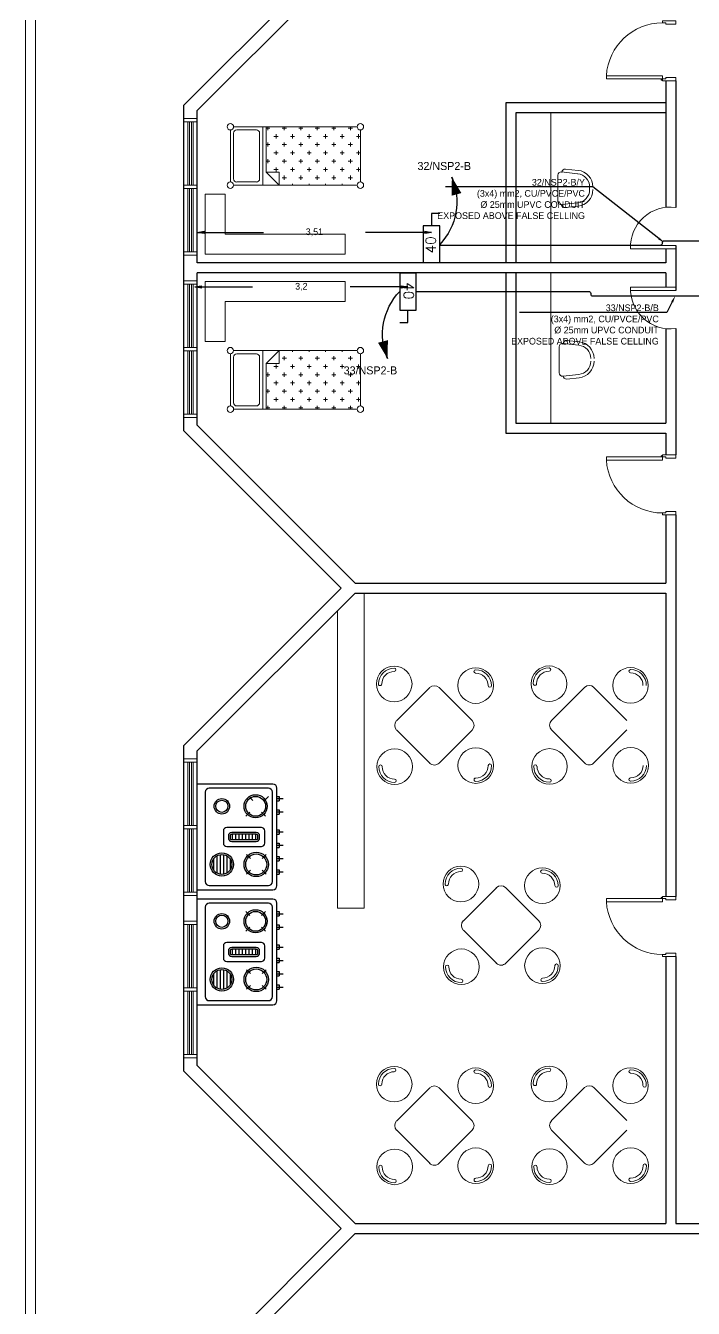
# Model space of a CAD drawing. Extents: x -15 to 163, y 313 to 399.
# Drawn here: x 5.32 to 15.34, y 337.8 to 357.03 of the extents above; entities that cross this region are included whole.
import ezdxf
from ezdxf import colors
from ezdxf.entities.mleader import LeaderData, LeaderLine
from ezdxf.enums import TextEntityAlignment as Align
from ezdxf.math import Vec2, Vec3

# ---------------------------------------------------------------- set-up
doc = ezdxf.new("R2010")
doc.units = 0
doc.header["$LTSCALE"] = 0.15
doc.layers.get('0').update_dxf_attribs({"color": 252})
doc.layers.get('Defpoints').update_dxf_attribs({"color": 252})
for name, color, linetype in [('0 BDH', 252, 'Continuous'), ('0 CABLE TRAY', 252, 'Continuous'), ('0 DISCON', 252, 'Continuous'), ('0 sockets', 252, 'Continuous'), ('AUTOINCR', 7, 'Continuous'), ('E-SWIT-AIR', 6, 'Continuous'), ('FIX', 252, 'Continuous'), ('TEXT', 3, 'Continuous')]:
    doc.layers.add(name, color=color, linetype=linetype)
for name, color, linetype, lineweight in [('anal', 252, 'Continuous', 20), ('DOOR', 252, 'Continuous', 20), ('FUR', 252, 'Continuous', 9), ('sofa', 252, 'Continuous', 9), ('wall', 252, 'Continuous', 30)]:
    doc.layers.add(name, color=color, linetype=linetype, lineweight=lineweight)
doc.styles.add('ROMAND', font='ROMAND.SHX')
doc.dimstyles.new('ISO-25', dxfattribs={"dimtxt": 0.1, "dimasz": 0.1, "dimexe": 0, "dimexo": 0, "dimtad": 0, "dimtxsty": 'Standard', "dimblk": 'CLOSED', "dimcen": 2.5, "dimse1": 1, "dimse2": 1, "dimclrd": 1, "dimadec": 0, "dimazin": 0, "dimtfac": 1, "dimtix": 1, "dimtofl": 0, "dimtmove": 1, "dimatfit": 0, "dimfxl": 1, "dimarcsym": 0})

# ---------------------------------------------------------------- blocks, each defined once
blk = doc.blocks.new('D90')
at = {"layer": 'DOOR'}
for points in [[(0.03, 0.2), (0.03, 1.04), (0.078, 1.04), (0.078, 0.2)], [(0.03, 0.2), (0, 0.2), (0, 0), (0.05, 0), (0.05, 0.15), (0.03, 0.15)], [(0.87, 0.2), (0.9, 0.2), (0.9, 0), (0.85, 0), (0.85, 0.15), (0.87, 0.15)]]:
    blk.add_lwpolyline(points, close=True, dxfattribs=at)
blk.add_circle((0.02, 0.21), 0.01, dxfattribs=at)
blk.add_arc((0.025, 0.197), 0.845, 0.2218, 86.3889, dxfattribs=at)
blk = doc.blocks.new('*X20')
at = {"color": 0}
for p, q in [((0.175, 0.5287), (0.175, 0.6762)), ((0.2, 0.5288), (0.2, 0.6761)), ((0.125, 0.5611), (0.125, 0.6438)), ((0.15, 0.5376), (0.15, 0.6673)), ((0.225, 0.5379), (0.225, 0.667)), ((0.25, 0.5618), (0.25, 0.6431))]:
    blk.add_line(p, q, dxfattribs=at)
blk = doc.blocks.new('ARCH')
at = {"layer": 'anal'}
for p, q in [((5.325, 326.925), (5.325, 377.4)), ((5.475, 327.075), (5.475, 368.325)), ((7.8, 355.642), (7.7, 355.642)), ((7.7, 355.592), (7.9, 355.592)), ((7.76, 354.642), (7.76, 355.592)), ((7.785, 354.642), (7.785, 355.592)), ((7.8, 355.642), (7.9, 355.642)), ((7.8, 355.592), (7.9, 355.592)), ((7.815, 354.642), (7.815, 355.592)), ((7.84, 354.642), (7.84, 355.592)), ((7.7, 354.642), (7.9, 354.642)), ((7.9, 354.642), (7.9, 354.592)), ((7.7, 354.592), (7.9, 354.592)), ((7.76, 353.642), (7.76, 354.592)), ((7.785, 353.642), (7.785, 354.592)), ((7.815, 353.642), (7.815, 354.592)), ((7.84, 353.642), (7.84, 354.592)), ((7.7, 353.642), (7.9, 353.642)), ((7.8, 353.642), (7.9, 353.642)), ((7.8, 353.592), (7.7, 353.592)), ((7.8, 353.592), (7.9, 353.592)), ((7.8, 353.208), (7.7, 353.208)), ((7.7, 353.158), (7.9, 353.158)), ((7.76, 352.208), (7.76, 353.158)), ((7.785, 352.208), (7.785, 353.158)), ((7.8, 353.208), (7.9, 353.208)), ((7.8, 353.158), (7.9, 353.158)), ((7.815, 352.208), (7.815, 353.158)), ((7.84, 352.208), (7.84, 353.158)), ((7.7, 352.208), (7.9, 352.208)), ((7.7, 352.158), (7.9, 352.158)), ((7.76, 351.208), (7.76, 352.158)), ((7.785, 351.208), (7.785, 352.158)), ((7.815, 351.208), (7.815, 352.158)), ((7.84, 351.208), (7.84, 352.158)), ((7.9, 352.208), (7.9, 352.158)), ((7.7, 351.208), (7.9, 351.208)), ((7.8, 351.158), (7.7, 351.158)), ((7.8, 351.208), (7.9, 351.208)), ((7.8, 351.158), (7.9, 351.158)), ((7.8, 346.042), (7.7, 346.042)), ((7.7, 345.992), (7.9, 345.992)), ((7.76, 345.042), (7.76, 345.992)), ((7.785, 345.042), (7.785, 345.992)), ((7.8, 346.042), (7.9, 346.042)), ((7.8, 345.992), (7.9, 345.992)), ((7.815, 345.042), (7.815, 345.992)), ((7.84, 345.042), (7.84, 345.992)), ((7.7, 345.042), (7.9, 345.042)), ((7.7, 344.992), (7.9, 344.992)), ((7.76, 344.042), (7.76, 344.992)), ((7.785, 344.042), (7.785, 344.992)), ((7.815, 344.042), (7.815, 344.992)), ((7.84, 344.042), (7.84, 344.992)), ((7.9, 345.042), (7.9, 344.992)), ((7.7, 344.042), (7.9, 344.042)), ((7.8, 344.042), (7.9, 344.042)), ((7.8, 343.992), (7.7, 343.992)), ((7.8, 343.992), (7.9, 343.992)), ((7.8, 343.608), (7.7, 343.608)), ((7.7, 343.558), (7.9, 343.558)), ((7.76, 342.608), (7.76, 343.558)), ((7.785, 342.608), (7.785, 343.558)), ((7.8, 343.608), (7.9, 343.608)), ((7.8, 343.558), (7.9, 343.558)), ((7.815, 342.608), (7.815, 343.558)), ((7.84, 342.608), (7.84, 343.558)), ((7.7, 342.608), (7.9, 342.608)), ((7.7, 342.558), (7.9, 342.558)), ((7.76, 341.608), (7.76, 342.558)), ((7.785, 341.608), (7.785, 342.558)), ((7.815, 341.608), (7.815, 342.558)), ((7.84, 341.608), (7.84, 342.558)), ((7.9, 342.608), (7.9, 342.558)), ((7.7, 341.608), (7.9, 341.608)), ((7.8, 341.558), (7.7, 341.558)), ((7.8, 341.608), (7.9, 341.608)), ((7.8, 341.558), (7.9, 341.558))]:
    blk.add_line(p, q, dxfattribs=at)
at = {"layer": 'FIX', "ltscale": 1000}
for p, q in [((9.033, 345.662), (7.9, 345.662)), ((8.965, 345.6), (8.079, 345.6)), ((9.093, 344.138), (9.093, 345.602)), ((8.019, 345.54), (8.019, 344.2)), ((8.733, 345.417), (8.675, 345.476)), ((8.909, 345.417), (8.968, 345.476)), ((9.025, 344.2), (9.025, 345.54)), ((9.128, 345.476), (9.128, 345.411)), ((8.686, 345.241), (8.628, 345.182)), ((8.863, 345.241), (8.921, 345.182)), ((9.128, 345.276), (9.128, 345.211)), ((8.421, 344.91), (8.421, 344.83)), ((8.471, 344.91), (8.471, 344.83)), ((8.521, 344.91), (8.521, 344.83)), ((8.571, 344.91), (8.571, 344.83)), ((8.621, 344.91), (8.621, 344.83)), ((8.671, 344.91), (8.671, 344.83)), ((8.721, 344.91), (8.721, 344.83)), ((8.771, 344.91), (8.771, 344.83)), ((9.128, 344.976), (9.128, 344.911)), ((8.695, 344.545), (8.636, 344.604)), ((8.871, 344.545), (8.93, 344.604)), ((9.128, 344.776), (9.128, 344.711)), ((9.128, 344.576), (9.128, 344.511)), ((8.695, 344.369), (8.636, 344.31)), ((8.871, 344.369), (8.93, 344.31)), ((9.128, 344.376), (9.128, 344.311)), ((7.9, 344.078), (9.033, 344.078)), ((8.079, 344.14), (8.965, 344.14)), ((9.033, 343.937), (7.9, 343.937)), ((8.965, 343.876), (8.079, 343.876)), ((9.093, 342.414), (9.093, 343.877)), ((8.019, 343.816), (8.019, 342.475)), ((8.686, 343.693), (8.628, 343.751)), ((8.863, 343.693), (8.921, 343.751)), ((9.025, 342.475), (9.025, 343.816)), ((9.128, 343.752), (9.128, 343.687)), ((8.686, 343.516), (8.628, 343.458)), ((8.863, 343.516), (8.921, 343.458)), ((9.128, 343.552), (9.128, 343.487)), ((8.421, 343.186), (8.421, 343.106)), ((8.471, 343.186), (8.471, 343.106)), ((8.521, 343.186), (8.521, 343.106)), ((8.571, 343.186), (8.571, 343.106)), ((8.621, 343.186), (8.621, 343.106)), ((8.671, 343.186), (8.671, 343.106)), ((8.721, 343.186), (8.721, 343.106)), ((8.771, 343.186), (8.771, 343.106)), ((9.128, 343.252), (9.128, 343.187)), ((8.695, 342.821), (8.636, 342.879)), ((8.871, 342.821), (8.93, 342.879)), ((9.128, 343.052), (9.128, 342.987)), ((9.128, 342.852), (9.128, 342.787)), ((8.695, 342.644), (8.636, 342.586)), ((8.871, 342.644), (8.93, 342.586)), ((9.128, 342.652), (9.128, 342.587)), ((7.9, 342.354), (9.033, 342.354)), ((8.079, 342.415), (8.965, 342.415))]:
    blk.add_line(p, q, dxfattribs=at)
for points in [[(9.093, 345.476), (9.128, 345.476)], [(9.093, 345.444), (9.187, 345.444)], [(9.093, 345.411), (9.128, 345.411)], [(9.093, 345.276), (9.128, 345.276)], [(9.093, 345.244), (9.187, 345.244)], [(9.093, 345.211), (9.128, 345.211)], [(9.093, 344.976), (9.128, 344.976)], [(9.093, 344.944), (9.187, 344.944)], [(9.093, 344.911), (9.128, 344.911)], [(9.093, 344.776), (9.128, 344.776)], [(9.093, 344.744), (9.187, 344.744)], [(9.093, 344.711), (9.128, 344.711)], [(9.093, 344.576), (9.128, 344.576)], [(9.093, 344.544), (9.187, 344.544)], [(9.093, 344.511), (9.128, 344.511)], [(9.093, 344.376), (9.128, 344.376)], [(9.093, 344.344), (9.187, 344.344)], [(9.093, 344.311), (9.128, 344.311)], [(9.093, 343.752), (9.128, 343.752)], [(9.093, 343.719), (9.187, 343.719)], [(9.093, 343.687), (9.128, 343.687)], [(9.093, 343.552), (9.128, 343.552)], [(9.093, 343.519), (9.187, 343.519)], [(9.093, 343.487), (9.128, 343.487)], [(9.093, 343.252), (9.128, 343.252)], [(9.093, 343.219), (9.187, 343.219)], [(9.093, 343.187), (9.128, 343.187)], [(9.093, 343.052), (9.128, 343.052)], [(9.093, 343.019), (9.187, 343.019)], [(9.093, 342.987), (9.128, 342.987)], [(9.093, 342.852), (9.128, 342.852)], [(9.093, 342.819), (9.187, 342.819)], [(9.093, 342.787), (9.128, 342.787)], [(9.093, 342.652), (9.128, 342.652)], [(9.093, 342.619), (9.187, 342.619)], [(9.093, 342.587), (9.128, 342.587)]]:
    blk.add_lwpolyline(points, dxfattribs=at)
for points in [[(8.291, 344.962), (8.291, 344.777, 0.414214), (8.341, 344.727), (8.86, 344.727, 0.414214), (8.91, 344.777), (8.91, 344.962, 0.414214), (8.86, 345.012), (8.341, 345.012, 0.414214)], [(8.366, 344.887), (8.366, 344.853, 0.414214), (8.416, 344.803), (8.784, 344.803, 0.414214), (8.834, 344.853), (8.834, 344.887, 0.414214), (8.784, 344.937), (8.416, 344.937, 0.414214)], [(8.393, 344.887), (8.393, 344.853, 0.414214), (8.416, 344.83), (8.784, 344.83, 0.414214), (8.807, 344.853), (8.807, 344.887, 0.414214), (8.784, 344.91), (8.416, 344.91, 0.414214)], [(8.291, 343.238), (8.291, 343.053, 0.414214), (8.341, 343.003), (8.86, 343.003, 0.414214), (8.91, 343.053), (8.91, 343.238, 0.414214), (8.86, 343.288), (8.341, 343.288, 0.414214)], [(8.366, 343.163), (8.366, 343.129, 0.414214), (8.416, 343.079), (8.784, 343.079, 0.414214), (8.834, 343.129), (8.834, 343.163, 0.414214), (8.784, 343.213), (8.416, 343.213, 0.414214)], [(8.393, 343.163), (8.393, 343.129, 0.414214), (8.416, 343.106), (8.784, 343.106, 0.414214), (8.807, 343.129), (8.807, 343.163, 0.414214), (8.784, 343.186), (8.416, 343.186, 0.414214)]]:
    blk.add_lwpolyline(points, format="xyb", close=True, dxfattribs=at)
for centre, radius in [((8.268, 345.329), 0.116), ((8.268, 345.329), 0.0914), ((8.774, 345.329), 0.174), ((8.774, 345.329), 0.149), ((8.268, 344.457), 0.174), ((8.268, 344.457), 0.149), ((8.783, 344.457), 0.183), ((8.783, 344.457), 0.158), ((8.268, 343.605), 0.116), ((8.268, 343.605), 0.0914), ((8.774, 343.605), 0.174), ((8.774, 343.605), 0.149), ((8.268, 342.733), 0.174), ((8.268, 342.733), 0.149), ((8.783, 342.733), 0.183), ((8.783, 342.733), 0.158)]:
    blk.add_circle(centre, radius, dxfattribs=at)
for centre, start, end in [((8.079, 345.54), 90, 180), ((8.965, 345.54), 0, 90), ((9.033, 345.602), 0, 90), ((8.079, 344.2), 180, 270), ((8.965, 344.2), 270, 0), ((9.033, 344.138), 270, 0), ((8.079, 343.816), 90, 180), ((8.965, 343.816), 0, 90), ((9.033, 343.877), 0, 90), ((8.079, 342.475), 180, 270), ((8.965, 342.475), 270, 0), ((9.033, 342.414), 270, 0)]:
    blk.add_arc(centre, 0.06, start, end, dxfattribs=at)
at = {"layer": 'FUR'}
for p, q in [((13.2, 355.725), (13.2, 353.475)), ((13.362, 354.839), (13.604, 354.813)), ((13.423, 354.883), (13.61, 354.863)), ((13.308, 354.789), (13.308, 354.398)), ((13.783, 354.574), (13.783, 354.614)), ((8.016, 354.504), (8.316, 354.504)), ((8.016, 353.604), (8.016, 354.504)), ((8.316, 354.504), (8.316, 353.904)), ((13.362, 354.349), (13.604, 354.375)), ((13.423, 354.305), (13.61, 354.325)), ((8.316, 353.904), (10.116, 353.904)), ((10.116, 353.904), (10.116, 353.604)), ((10.116, 353.604), (8.016, 353.604)), ((13.2, 353.325), (13.2, 351.075)), ((8.016, 353.196), (8.016, 352.296)), ((10.116, 353.196), (8.016, 353.196)), ((10.116, 352.896), (10.116, 353.196)), ((8.316, 352.296), (8.316, 352.896)), ((8.316, 352.896), (10.116, 352.896)), ((8.016, 352.296), (8.316, 352.296)), ((13.441, 352.312), (13.628, 352.292)), ((13.326, 352.218), (13.326, 351.827)), ((13.38, 352.268), (13.622, 352.242)), ((13.38, 351.778), (13.622, 351.804)), ((13.441, 351.734), (13.628, 351.754)), ((10.4, 348.525), (10.4, 343.8)), ((10, 343.8), (10, 348.259)), ((10.89, 346.613), (11.385, 347.108)), ((11.526, 347.108), (12.021, 346.613)), ((13.212, 346.616), (13.707, 347.111)), ((13.849, 347.111), (14.344, 346.616)), ((11.385, 345.977), (10.89, 346.472)), ((12.021, 346.472), (11.526, 345.977)), ((13.707, 345.979), (13.212, 346.474)), ((14.344, 346.474), (13.849, 345.979)), ((11.89, 343.613), (12.385, 344.108)), ((12.526, 344.108), (13.021, 343.613)), ((10.4, 343.8), (10, 343.8)), ((12.385, 342.977), (11.89, 343.472)), ((13.021, 343.472), (12.526, 342.977)), ((10.89, 340.613), (11.385, 341.108)), ((11.526, 341.108), (12.021, 340.613)), ((13.212, 340.616), (13.707, 341.111)), ((13.849, 341.111), (14.344, 340.616)), ((11.385, 339.977), (10.89, 340.472)), ((12.021, 340.472), (11.526, 339.977)), ((13.707, 339.979), (13.212, 340.474)), ((14.344, 340.474), (13.849, 339.979))]:
    blk.add_line(p, q, dxfattribs=at)
for centre in [(10.853, 347.163), (12.074, 347.139), (13.175, 347.166), (14.397, 347.141), (10.859, 345.923), (12.076, 345.94), (13.182, 345.926), (14.399, 345.942), (11.853, 344.163), (13.074, 344.139), (11.859, 342.923), (13.076, 342.94), (10.853, 341.163), (12.074, 341.139), (13.175, 341.166), (14.397, 341.141), (10.859, 339.923), (12.076, 339.94), (13.182, 339.926), (14.399, 339.942)]:
    blk.add_circle(centre, 0.267, dxfattribs=at)
for centre, radius, start, end in [((13.358, 354.789), 0.05, 85.0303, 180), ((13.418, 354.833), 0.05, 83.857, 180), ((13.583, 354.614), 0.2, 0, 83.857), ((13.583, 354.614), 0.25, 0, 83.857), ((13.583, 354.574), 0.2, 276.143, 0), ((13.583, 354.574), 0.25, 276.143, 0), ((13.358, 354.398), 0.05, 180, 274.9697), ((13.418, 354.355), 0.05, 180, 276.143), ((13.435, 352.262), 0.05, 83.857, 180), ((13.376, 352.218), 0.05, 85.0303, 180), ((13.601, 352.043), 0.2, 0, 83.857), ((13.601, 352.043), 0.25, 0, 83.857), ((13.601, 352.002), 0.2, 276.143, 0), ((13.601, 352.002), 0.25, 276.143, 0), ((13.376, 351.827), 0.05, 180, 274.9697), ((13.435, 351.784), 0.05, 180, 276.143), ((10.853, 347.163), 0.237, 89.9577, 179.9577), ((10.853, 347.163), 0.187, 89.9577, 179.9577), ((10.853, 347.375), 0.025, 269.9577, 89.9577), ((12.074, 347.351), 0.025, 90, 270), ((12.074, 347.139), 0.237, 360, 90), ((12.074, 347.139), 0.187, 360, 90), ((13.175, 347.166), 0.237, 89.9577, 179.9577), ((13.175, 347.166), 0.187, 89.9577, 179.9577), ((13.176, 347.378), 0.025, 269.9577, 89.9577), ((14.397, 347.354), 0.025, 90, 270), ((14.397, 347.141), 0.237, 360, 90), ((14.397, 347.141), 0.187, 360, 90), ((10.64, 347.163), 0.025, 179.9577, 359.9577), ((11.455, 347.037), 0.1, 45, 135), ((12.287, 347.139), 0.025, 180, 360), ((12.963, 347.166), 0.025, 179.9577, 359.9577), ((13.778, 347.04), 0.1, 45, 135), ((10.96, 346.542), 0.1, 135, 225), ((11.95, 346.542), 0.1, 315, 45), ((13.283, 346.545), 0.1, 135, 225), ((10.647, 345.923), 0.025, 0, 180), ((11.455, 346.047), 0.1, 225, 315), ((12.288, 345.94), 0.025, 0.0423, 180.0423), ((12.969, 345.926), 0.025, 0, 180), ((13.778, 346.05), 0.1, 225, 315), ((10.859, 345.923), 0.237, 180, 270), ((10.859, 345.923), 0.187, 180, 270), ((12.076, 345.94), 0.237, 270.0423, 0.0423), ((12.076, 345.94), 0.187, 270.0423, 0.0423), ((13.182, 345.926), 0.237, 180, 270), ((13.182, 345.926), 0.187, 180, 270), ((14.399, 345.73), 0.025, 90.0423, 270.0423), ((14.399, 345.942), 0.187, 270.0423, 0.0423), ((14.399, 345.942), 0.237, 270.0423, 0.0423), ((10.859, 345.711), 0.025, 270, 90), ((12.076, 345.727), 0.025, 90.0423, 270.0423), ((13.182, 345.714), 0.025, 270, 90), ((11.853, 344.163), 0.237, 89.9577, 179.9577), ((11.853, 344.163), 0.187, 89.9577, 179.9577), ((11.853, 344.375), 0.025, 269.9577, 89.9577), ((13.074, 344.351), 0.025, 90, 270), ((13.074, 344.139), 0.237, 360, 90), ((13.074, 344.139), 0.187, 360, 90), ((11.64, 344.163), 0.025, 179.9577, 359.9577), ((12.455, 344.037), 0.1, 45, 135), ((13.287, 344.139), 0.025, 180, 360), ((11.96, 343.542), 0.1, 135, 225), ((12.95, 343.542), 0.1, 315, 45), ((11.647, 342.923), 0.025, 0, 180), ((11.859, 342.923), 0.237, 180, 270), ((11.859, 342.923), 0.187, 180, 270), ((12.455, 343.047), 0.1, 225, 315), ((13.076, 342.94), 0.237, 270.0423, 0.0423), ((13.076, 342.94), 0.187, 270.0423, 0.0423), ((13.288, 342.94), 0.025, 0.0423, 180.0423), ((11.859, 342.711), 0.025, 270, 90), ((13.076, 342.727), 0.025, 90.0423, 270.0423), ((10.853, 341.163), 0.237, 89.9577, 179.9577), ((10.853, 341.163), 0.187, 89.9577, 179.9577), ((10.853, 341.375), 0.025, 269.9577, 89.9577), ((12.074, 341.351), 0.025, 90, 270), ((12.074, 341.139), 0.237, 360, 90), ((13.175, 341.166), 0.237, 89.9577, 179.9577), ((13.175, 341.166), 0.187, 89.9577, 179.9577), ((13.176, 341.378), 0.025, 269.9577, 89.9577), ((14.397, 341.354), 0.025, 90, 270), ((14.397, 341.141), 0.237, 360, 90), ((10.64, 341.163), 0.025, 179.9577, 359.9577), ((12.074, 341.139), 0.187, 360, 90), ((12.963, 341.166), 0.025, 179.9577, 359.9577), ((13.778, 341.04), 0.1, 45, 135), ((14.397, 341.141), 0.187, 360, 90), ((14.609, 341.141), 0.025, 180, 360), ((11.455, 341.037), 0.1, 45, 135), ((12.287, 341.139), 0.025, 180, 360), ((10.96, 340.542), 0.1, 135, 225), ((11.95, 340.542), 0.1, 315, 45), ((13.283, 340.545), 0.1, 135, 225), ((10.647, 339.923), 0.025, 0, 180), ((10.859, 339.923), 0.237, 180, 270), ((10.859, 339.923), 0.187, 180, 270), ((11.455, 340.047), 0.1, 225, 315), ((12.076, 339.94), 0.237, 270.0423, 0.0423), ((12.076, 339.94), 0.187, 270.0423, 0.0423), ((12.288, 339.94), 0.025, 0.0423, 180.0423), ((12.969, 339.926), 0.025, 0, 180), ((13.182, 339.926), 0.237, 180, 270), ((13.182, 339.926), 0.187, 180, 270), ((13.778, 340.05), 0.1, 225, 315), ((14.399, 339.942), 0.187, 270.0423, 0.0423), ((14.399, 339.942), 0.237, 270.0423, 0.0423), ((14.611, 339.943), 0.025, 0.0423, 180.0423), ((10.859, 339.711), 0.025, 270, 90), ((12.076, 339.727), 0.025, 90.0423, 270.0423), ((13.182, 339.714), 0.025, 270, 90), ((14.399, 339.73), 0.025, 90.0423, 270.0423)]:
    blk.add_arc(centre, radius, start, end, dxfattribs=at)
at = {"layer": 'sofa'}
for p, q in [((8.395, 355.469), (8.395, 354.689)), ((10.296, 355.517), (8.444, 355.517)), ((8.444, 355.42), (8.444, 354.737)), ((8.785, 355.469), (8.492, 355.469)), ((8.834, 355.42), (8.834, 354.737)), ((8.882, 355.517), (8.882, 354.64)), ((8.931, 355.517), (8.931, 354.835)), ((8.987, 355.496), (8.931, 355.496)), ((8.956, 355.517), (8.956, 355.465)), ((9.111, 355.372), (9.049, 355.372)), ((9.08, 355.403), (9.08, 355.341)), ((9.235, 355.496), (9.173, 355.496)), ((9.204, 355.517), (9.204, 355.465)), ((9.359, 355.372), (9.297, 355.372)), ((9.328, 355.403), (9.328, 355.341)), ((9.483, 355.496), (9.421, 355.496)), ((9.452, 355.517), (9.452, 355.465)), ((9.606, 355.372), (9.545, 355.372)), ((9.576, 355.403), (9.576, 355.341)), ((9.73, 355.496), (9.668, 355.496)), ((9.699, 355.517), (9.699, 355.465)), ((9.854, 355.372), (9.792, 355.372)), ((9.823, 355.403), (9.823, 355.341)), ((9.978, 355.496), (9.916, 355.496)), ((9.947, 355.517), (9.947, 355.465)), ((10.102, 355.372), (10.04, 355.372)), ((10.071, 355.403), (10.071, 355.341)), ((10.226, 355.496), (10.164, 355.496)), ((10.195, 355.517), (10.195, 355.465)), ((10.345, 355.372), (10.288, 355.372)), ((10.318, 355.403), (10.318, 355.341)), ((10.345, 354.689), (10.345, 355.469)), ((8.987, 355.249), (8.931, 355.249)), ((8.956, 355.28), (8.956, 355.218)), ((9.235, 355.249), (9.173, 355.249)), ((9.204, 355.28), (9.204, 355.218)), ((9.483, 355.249), (9.421, 355.249)), ((9.452, 355.28), (9.452, 355.218)), ((9.73, 355.249), (9.668, 355.249)), ((9.699, 355.28), (9.699, 355.218)), ((9.978, 355.249), (9.916, 355.249)), ((9.947, 355.28), (9.947, 355.218)), ((10.226, 355.249), (10.164, 355.249)), ((10.195, 355.28), (10.195, 355.218)), ((8.987, 355.001), (8.931, 355.001)), ((8.956, 355.032), (8.956, 354.97)), ((9.111, 355.125), (9.049, 355.125)), ((9.08, 355.156), (9.08, 355.094)), ((9.235, 355.001), (9.173, 355.001)), ((9.204, 355.032), (9.204, 354.97)), ((9.359, 355.125), (9.297, 355.125)), ((9.328, 355.156), (9.328, 355.094)), ((9.483, 355.001), (9.421, 355.001)), ((9.452, 355.032), (9.452, 354.97)), ((9.606, 355.125), (9.545, 355.125)), ((9.576, 355.156), (9.576, 355.094)), ((9.73, 355.001), (9.668, 355.001)), ((9.699, 355.032), (9.699, 354.97)), ((9.854, 355.125), (9.792, 355.125)), ((9.823, 355.156), (9.823, 355.094)), ((9.978, 355.001), (9.916, 355.001)), ((9.947, 355.032), (9.947, 354.97)), ((10.102, 355.125), (10.04, 355.125)), ((10.071, 355.156), (10.071, 355.094)), ((10.226, 355.001), (10.164, 355.001)), ((10.195, 355.032), (10.195, 354.97)), ((10.345, 355.125), (10.288, 355.125)), ((10.318, 355.156), (10.318, 355.094)), ((8.931, 354.835), (9.126, 354.835)), ((9.126, 354.64), (8.931, 354.835)), ((9.111, 354.877), (9.049, 354.877)), ((9.08, 354.908), (9.08, 354.846)), ((9.126, 354.835), (9.126, 354.64)), ((9.359, 354.877), (9.297, 354.877)), ((9.328, 354.908), (9.328, 354.846)), ((9.606, 354.877), (9.545, 354.877)), ((9.576, 354.908), (9.576, 354.846)), ((9.854, 354.877), (9.792, 354.877)), ((9.823, 354.908), (9.823, 354.846)), ((10.102, 354.877), (10.04, 354.877)), ((10.071, 354.908), (10.071, 354.846)), ((10.345, 354.877), (10.288, 354.877)), ((10.318, 354.908), (10.318, 354.846)), ((8.444, 354.64), (10.296, 354.64)), ((8.492, 354.689), (8.785, 354.689)), ((9.235, 354.753), (9.173, 354.753)), ((9.204, 354.784), (9.204, 354.722)), ((9.328, 354.66), (9.328, 354.64)), ((9.483, 354.753), (9.421, 354.753)), ((9.452, 354.784), (9.452, 354.722)), ((9.576, 354.66), (9.576, 354.64)), ((9.73, 354.753), (9.668, 354.753)), ((9.699, 354.784), (9.699, 354.722)), ((9.823, 354.66), (9.823, 354.64)), ((9.978, 354.753), (9.916, 354.753)), ((9.947, 354.784), (9.947, 354.722)), ((10.071, 354.66), (10.071, 354.64)), ((10.226, 354.753), (10.164, 354.753)), ((10.195, 354.784), (10.195, 354.722)), ((15.075, 353.738), (14.396, 353.738)), ((15.075, 353.688), (14.396, 353.688)), ((15.075, 353.112), (14.396, 353.112)), ((15.075, 353.062), (14.396, 353.062)), ((8.395, 351.331), (8.395, 352.111)), ((8.444, 352.16), (10.296, 352.16)), ((8.492, 352.111), (8.785, 352.111)), ((8.882, 351.283), (8.882, 352.16)), ((9.126, 352.16), (8.931, 351.965)), ((9.126, 351.965), (9.126, 352.16)), ((9.328, 352.14), (9.328, 352.16)), ((9.576, 352.14), (9.576, 352.16)), ((9.823, 352.14), (9.823, 352.16)), ((10.071, 352.14), (10.071, 352.16)), ((10.345, 352.111), (10.345, 351.331)), ((8.444, 351.38), (8.444, 352.063)), ((8.834, 351.38), (8.834, 352.063)), ((8.931, 351.965), (9.126, 351.965)), ((8.931, 351.283), (8.931, 351.965)), ((9.111, 351.923), (9.049, 351.923)), ((9.08, 351.892), (9.08, 351.954)), ((9.235, 352.047), (9.173, 352.047)), ((9.204, 352.016), (9.204, 352.078)), ((9.359, 351.923), (9.297, 351.923)), ((9.328, 351.892), (9.328, 351.954)), ((9.483, 352.047), (9.421, 352.047)), ((9.452, 352.016), (9.452, 352.078)), ((9.606, 351.923), (9.545, 351.923)), ((9.576, 351.892), (9.576, 351.954)), ((9.73, 352.047), (9.668, 352.047)), ((9.699, 352.016), (9.699, 352.078)), ((9.854, 351.923), (9.792, 351.923)), ((9.823, 351.892), (9.823, 351.954)), ((9.978, 352.047), (9.916, 352.047)), ((9.947, 352.016), (9.947, 352.078)), ((10.102, 351.923), (10.04, 351.923)), ((10.071, 351.892), (10.071, 351.954)), ((10.226, 352.047), (10.164, 352.047)), ((10.195, 352.016), (10.195, 352.078)), ((10.345, 351.923), (10.288, 351.923)), ((10.318, 351.892), (10.318, 351.954)), ((8.987, 351.799), (8.931, 351.799)), ((8.956, 351.768), (8.956, 351.83)), ((9.235, 351.799), (9.173, 351.799)), ((9.204, 351.768), (9.204, 351.83)), ((9.483, 351.799), (9.421, 351.799)), ((9.452, 351.768), (9.452, 351.83)), ((9.73, 351.799), (9.668, 351.799)), ((9.699, 351.768), (9.699, 351.83)), ((9.978, 351.799), (9.916, 351.799)), ((9.947, 351.768), (9.947, 351.83)), ((10.226, 351.799), (10.164, 351.799)), ((10.195, 351.768), (10.195, 351.83)), ((8.987, 351.551), (8.931, 351.551)), ((8.956, 351.52), (8.956, 351.582)), ((9.111, 351.675), (9.049, 351.675)), ((9.08, 351.644), (9.08, 351.706)), ((9.235, 351.551), (9.173, 351.551)), ((9.204, 351.52), (9.204, 351.582)), ((9.359, 351.675), (9.297, 351.675)), ((9.328, 351.644), (9.328, 351.706)), ((9.483, 351.551), (9.421, 351.551)), ((9.452, 351.52), (9.452, 351.582)), ((9.606, 351.675), (9.545, 351.675)), ((9.576, 351.644), (9.576, 351.706)), ((9.73, 351.551), (9.668, 351.551)), ((9.699, 351.52), (9.699, 351.582)), ((9.854, 351.675), (9.792, 351.675)), ((9.823, 351.644), (9.823, 351.706)), ((9.978, 351.551), (9.916, 351.551)), ((9.947, 351.52), (9.947, 351.582)), ((10.102, 351.675), (10.04, 351.675)), ((10.071, 351.644), (10.071, 351.706)), ((10.226, 351.551), (10.164, 351.551)), ((10.195, 351.52), (10.195, 351.582)), ((10.345, 351.675), (10.288, 351.675)), ((10.318, 351.644), (10.318, 351.706)), ((8.785, 351.331), (8.492, 351.331)), ((8.956, 351.283), (8.956, 351.335)), ((9.111, 351.428), (9.049, 351.428)), ((9.08, 351.397), (9.08, 351.459)), ((9.204, 351.283), (9.204, 351.335)), ((9.359, 351.428), (9.297, 351.428)), ((9.328, 351.397), (9.328, 351.459)), ((9.452, 351.283), (9.452, 351.335)), ((9.606, 351.428), (9.545, 351.428)), ((9.576, 351.397), (9.576, 351.459)), ((9.699, 351.283), (9.699, 351.335)), ((9.854, 351.428), (9.792, 351.428)), ((9.823, 351.397), (9.823, 351.459)), ((9.947, 351.283), (9.947, 351.335)), ((10.102, 351.428), (10.04, 351.428)), ((10.071, 351.397), (10.071, 351.459)), ((10.195, 351.283), (10.195, 351.335)), ((10.345, 351.428), (10.288, 351.428)), ((10.318, 351.397), (10.318, 351.459)), ((10.296, 351.283), (8.444, 351.283)), ((8.987, 351.304), (8.931, 351.304)), ((9.235, 351.304), (9.173, 351.304)), ((9.483, 351.304), (9.421, 351.304)), ((9.73, 351.304), (9.668, 351.304)), ((9.978, 351.304), (9.916, 351.304)), ((10.226, 351.304), (10.164, 351.304))]:
    blk.add_line(p, q, dxfattribs=at)
for centre, radius in [((8.395, 355.517), 0.0488), ((10.345, 355.517), 0.0488), ((8.395, 354.64), 0.0487), ((10.345, 354.64), 0.0488), ((8.395, 352.16), 0.0487), ((10.345, 352.16), 0.0488), ((8.395, 351.283), 0.0488), ((10.345, 351.283), 0.0488)]:
    blk.add_circle(centre, radius, dxfattribs=at)
for centre, radius, start, end in [((8.492, 355.42), 0.0488, 90, 180), ((8.785, 355.42), 0.0488, 0, 90), ((8.492, 354.737), 0.0488, 180, 270), ((8.785, 354.737), 0.0488, 270, 0), ((14.995, 353.713), 0.6, 82.3461, 182.388), ((14.995, 353.087), 0.6, 177.612, 277.6539), ((8.492, 352.063), 0.0488, 90, 180), ((8.785, 352.063), 0.0488, 0, 90), ((8.492, 351.38), 0.0488, 180, 270), ((8.785, 351.38), 0.0488, 270, 0)]:
    blk.add_arc(centre, radius, start, end, dxfattribs=at)
at = {"layer": 'wall'}
for p, q in [((7.7, 355.841), (10.059, 358.2)), ((7.9, 355.759), (10.266, 358.125)), ((14.925, 356.204), (14.925, 354.309)), ((15.075, 356.204), (15.075, 354.307)), ((7.7, 350.959), (7.7, 355.841)), ((7.9, 353.475), (7.9, 355.759)), ((14.925, 355.875), (12.525, 355.875)), ((12.525, 355.875), (12.525, 353.475)), ((14.925, 355.725), (12.675, 355.725)), ((12.675, 355.725), (12.675, 353.475)), ((14.925, 353.688), (14.925, 353.475)), ((15.075, 353.738), (15.075, 353.062)), ((14.925, 353.475), (7.9, 353.475)), ((7.9, 351.041), (7.9, 353.325)), ((14.925, 353.325), (7.9, 353.325)), ((12.525, 353.325), (12.525, 350.925)), ((12.675, 353.325), (12.675, 351.075)), ((14.925, 353.325), (14.925, 353.112)), ((14.925, 352.491), (14.925, 351.075)), ((15.075, 352.493), (15.075, 350.596)), ((10.059, 348.6), (7.7, 350.959)), ((10.266, 348.675), (7.9, 351.041)), ((12.675, 351.075), (14.925, 351.075)), ((12.525, 350.925), (14.925, 350.925)), ((14.925, 350.925), (14.925, 350.596)), ((14.925, 349.696), (14.925, 348.675)), ((15.075, 349.696), (15.075, 343.976)), ((10.266, 348.675), (14.925, 348.675)), ((7.7, 346.241), (10.059, 348.6)), ((7.9, 346.159), (10.266, 348.525)), ((10.266, 348.525), (14.925, 348.525)), ((14.925, 348.525), (14.925, 343.976)), ((7.7, 341.359), (7.7, 346.241)), ((7.9, 341.441), (7.9, 346.159)), ((14.925, 343.076), (14.925, 339.075)), ((15.075, 343.076), (15.075, 339.075)), ((10.059, 339), (7.7, 341.359)), ((10.266, 339.075), (7.9, 341.441)), ((10.266, 339.075), (14.925, 339.075)), ((15.075, 339.075), (17.25, 339.075)), ((7.7, 336.641), (10.059, 339)), ((7.9, 336.559), (10.266, 338.925)), ((10.266, 338.925), (17.25, 338.925))]:
    blk.add_line(p, q, dxfattribs=at)
at = {"layer": 'DOOR', "rotation": 90}
blk.add_blockref('D90', (15.075, 356.204), dxfattribs=at)
at = {"layer": 'DOOR', "xscale": -1, "rotation": 90}
for p in [(15.075, 350.596), (15.075, 343.976)]:
    blk.add_blockref('D90', p, dxfattribs=at)
at = {"layer": 'FIX', "ltscale": 1000, "xscale": -2, "yscale": 2, "zscale": 2, "rotation": 180}
for p in [(7.893, 345.662), (7.893, 343.937)]:
    blk.add_blockref('*X20', p, dxfattribs=at)
blk = doc.blocks.new('DISCON 40A')
at = {"layer": 'E-SWIT-AIR'}
for p, q in [((0.557, 0.124), (0, 0.124)), ((0, -0.124), (0, 0.124)), ((0.557, -0.124), (0.557, 0.124)), ((0.743, 0), (0.557, 0)), ((0.743, -0.124), (0.743, 0)), ((0, -0.124), (0.557, -0.124))]:
    blk.add_line(p, q, dxfattribs=at)
at = {"layer": '0 DISCON', "color": 6, "linetype": 'ByBlock', "insert": (0.141, 0.087), "char_height": 0.15, "width": 0.24286, "attachment_point": 1, "style": 'ROMAND'}
blk.add_mtext('40', dxfattribs=at)
blk = doc.blocks.new('*U44')
at = {"transparency": 33554687}
blk.add_line((-558, 71), (-626, 130), dxfattribs=at)
blk.add_lwpolyline([(-626, 130, 0, 96, 0), (-493, 30, 96, 96, 0)], format="xyseb", dxfattribs=at)
at = {"ltscale": 0.2, "transparency": 33554687}
blk.add_arc((-214, 542), 583, 225.0509, 291.5678, dxfattribs=at)
blk = doc.blocks.new('N')
at = {"layer": 'TEXT', "transparency": 33554687, "xscale": -0.0016, "yscale": 0.0016, "zscale": 0.0016, "rotation": 68.01807446485657}
blk.add_blockref('*U44', (0, 0), dxfattribs=at)
blk = doc.blocks.new('_Closed')
at = {"color": 0, "linetype": 'ByBlock', "lineweight": -2}
for p, q in [((-1, 0.17), (0, 0)), ((-1, 0.17), (-1, -0.17)), ((0, 0), (-1, -0.17)), ((0, 0), (-1, 0))]:
    blk.add_line(p, q, dxfattribs=at)
blk = doc.blocks.new('*D102')
at = {"layer": '0 CABLE TRAY', "color": 1, "linetype": 'ByBlock', "lineweight": -2, "transparency": 16777216}
for p, q in [((8, 353.933), (8.89, 353.933)), ((11.312, 353.933), (10.423, 353.933))]:
    blk.add_line(p, q, dxfattribs=at)
at = {"layer": 'Defpoints', "color": 0, "linetype": 'ByBlock', "transparency": 16777216}
for p in [(7.9, 353.933), (7.9, 353.475), (11.412, 353.475)]:
    blk.add_point(p, dxfattribs=at)
at = {"layer": '0 CABLE TRAY', "color": 1, "linetype": 'ByBlock', "lineweight": -2, "transparency": 16777216, "xscale": 0.1, "yscale": 0.1, "zscale": 0.1, "rotation": 180}
blk.add_blockref('_Closed', (7.9, 353.933), dxfattribs=at)
at = {"layer": '0 CABLE TRAY', "color": 1, "linetype": 'ByBlock', "lineweight": -2, "transparency": 16777216, "xscale": 0.1, "yscale": 0.1, "zscale": 0.1}
blk.add_blockref('_Closed', (11.412, 353.933), dxfattribs=at)
at = {"layer": '0 CABLE TRAY', "color": 0, "linetype": 'ByBlock', "transparency": 16777216, "insert": (9.656, 353.933), "char_height": 0.1, "attachment_point": 5}
blk.add_mtext('3,51', dxfattribs=at)
blk = doc.blocks.new('*D103')
at = {"layer": '0 CABLE TRAY', "color": 1, "linetype": 'ByBlock', "lineweight": -2, "transparency": 16777216}
for p, q in [((7.961, 353.116), (8.727, 353.116)), ((10.959, 353.116), (10.193, 353.116))]:
    blk.add_line(p, q, dxfattribs=at)
at = {"layer": 'Defpoints', "color": 0, "linetype": 'ByBlock', "transparency": 16777216}
for p in [(7.861, 353.325), (11.059, 353.325), (7.861, 353.116)]:
    blk.add_point(p, dxfattribs=at)
at = {"layer": '0 CABLE TRAY', "color": 1, "linetype": 'ByBlock', "lineweight": -2, "transparency": 16777216, "xscale": 0.1, "yscale": 0.1, "zscale": 0.1, "rotation": 180}
blk.add_blockref('_Closed', (7.861, 353.116), dxfattribs=at)
at = {"layer": '0 CABLE TRAY', "color": 1, "linetype": 'ByBlock', "lineweight": -2, "transparency": 16777216, "xscale": 0.1, "yscale": 0.1, "zscale": 0.1}
blk.add_blockref('_Closed', (11.059, 353.116), dxfattribs=at)
at = {"layer": '0 CABLE TRAY', "color": 0, "linetype": 'ByBlock', "transparency": 16777216, "insert": (9.46, 353.116), "char_height": 0.1, "attachment_point": 5}
blk.add_mtext('3,2', dxfattribs=at)

msp = doc.modelspace()

# ---------------------------------------------------------------- linework, layer by layer
at = {"layer": '0 sockets', "color": 6, "linetype": 'ByBlock'}
for points in [[(11.525, 353.742), (14.848, 353.742, 0.414214), (14.875, 353.768), (14.875, 353.779, -0.414214), (14.902, 353.806), (15.937, 353.806)], [(11.183, 353.047), (13.772, 353.047, -0.414214), (13.8, 353.019), (13.8, 353.008, 0.414214), (13.828, 352.98), (15.937, 352.98)]]:
    msp.add_lwpolyline(points, format="xyb", dxfattribs=at)

# ---------------------------------------------------------------- block references
at = {"layer": '0 BDH', "color": 6, "linetype": 'ByBlock'}
msp.add_blockref('N', (11.536, 353.753), dxfattribs=at)
at = {"layer": '0 BDH', "color": 6, "linetype": 'ByBlock', "rotation": 180}
msp.add_blockref('N', (10.935, 353.047), dxfattribs=at)
at = {"layer": '0 DISCON', "color": 6, "linetype": 'ByBlock'}
for p, rotation in [((11.412, 353.475), 90), ((11.059, 353.325), 270)]:
    msp.add_blockref('DISCON 40A', p, dxfattribs=dict(at, rotation=rotation))
at = {"layer": '0 sockets', "color": 3}
msp.add_blockref('ARCH', (0, 0), dxfattribs=at)

# ---------------------------------------------------------------- texts
at = {"layer": 'AUTOINCR', "color": 4, "linetype": 'ByBlock'}
for s, p in [('32/NSP2-B', (11.202, 354.832)), ('33/NSP2-B', (10.095, 351.768))]:
    msp.add_text(s, height=0.12, dxfattribs=at).set_placement(p, align=Align.BOTTOM_LEFT)

# ---------------------------------------------------------------- dimensions: what is measured, and where the dimension line sits
at = {"layer": '0 CABLE TRAY', "color": 6, "linetype": 'ByBlock'}
for base, p1, p2, picture, middle in [((7.9, 353.933), (11.412, 353.475), (7.9, 353.475), '*D102', (9.656, 353.933)), ((7.861, 353.116), (11.059, 353.325), (7.861, 353.325), '*D103', (9.46, 353.116))]:
    dim = msp.add_linear_dim(base=base, p1=p1, p2=p2, dimstyle='ISO-25', dxfattribs=at)
    dim.commit()
    dim.dimension.update_dxf_attribs({"geometry": picture, "text_midpoint": middle})

# ---------------------------------------------------------------- leaders
ml = msp.add_multileader_mtext('Standard', dxfattribs=at)
ml.set_content('32/NSP2-B/Y \\P(3x4) mm2, CU/PVCE/PVC\\P%%C 25mm UPVC CONDUIT\\PEXPOSED ABOVE FALSE CELLING', color=6)
ml.set_leader_properties()
ml.build(insert=Vec2(0, 0))
ml.multileader.update_dxf_attribs({"text_right_attachment_type": 6, "dogleg_length": 0.1, "arrow_head_size": 0.1})
ctx = ml.context
ctx.base_point, ctx.char_height, ctx.arrow_head_size, ctx.landing_gap_size = Vec3(11.026, 354.684), 0.1, 0.1, 0.02
ctx.right_attachment, ctx.text_align_type = 6, 2
notes = []
notes.append((ctx, [(0, (1, 1, 0), (13.833, 354.614), (-1, 0), 0.1, [(0, [(14.902, 353.779)], 0, [])])]))
ctx.mtext.insert, ctx.mtext.width, ctx.mtext.alignment, ctx.mtext.flow_direction = Vec3(13.713, 354.734), 3.885, 3, 5
ml = msp.add_multileader_mtext('Standard', dxfattribs=at)
ml.set_content('33/NSP2-B/B \\P(3x4) mm2, CU/PVCE/PVC\\P%%C 25mm UPVC CONDUIT\\PEXPOSED ABOVE FALSE CELLING', color=6)
ml.set_leader_properties()
ml.build(insert=Vec2(0, 0))
ml.multileader.update_dxf_attribs({"text_right_attachment_type": 6, "dogleg_length": 0.1, "arrow_head_size": 0.1})
ctx = ml.context
ctx.base_point, ctx.char_height, ctx.arrow_head_size, ctx.landing_gap_size = Vec3(12.134, 352.802), 0.1, 0.1, 0.02
ctx.right_attachment, ctx.text_align_type = 6, 2
notes.append((ctx, [(0, (1, 1, 0), (14.941, 352.732), (-1, 0), 0.1, [(0, [(15.068, 352.98)], 0, [])])]))
ctx.mtext.insert, ctx.mtext.width, ctx.mtext.alignment, ctx.mtext.flow_direction = Vec3(14.821, 352.852), 3.885, 3, 5
for ctx, leaders in notes:
    for number, flags, end, landing, length, lines in leaders:
        leader = LeaderData()
        leader.index, (leader.has_last_leader_line, leader.has_dogleg_vector, leader.attachment_direction) = number, flags
        leader.last_leader_point, leader.dogleg_vector, leader.dogleg_length = Vec3(end), Vec3(landing), length
        for number, points, colour, breaks in lines:
            line = LeaderLine()
            line.index, line.vertices, line.color, line.breaks = number, Vec3.list(points), colors.encode_raw_color(colour), breaks
            leader.lines.append(line)
        ctx.leaders.append(leader)

doc.saveas('drawing.dxf')
